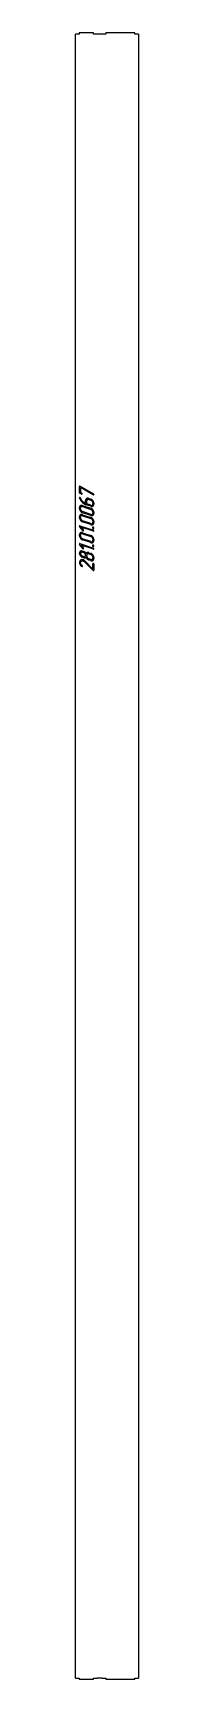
# Model space of a CAD drawing. Header units: millimetres. Extents: x 56 to 143, y 141 to 2420.
import ezdxf

# ---------------------------------------------------------------- set-up
doc = ezdxf.new("R2010")
doc.units = ezdxf.units.MM
doc.linetypes.add('K5LT_BASIC', pattern=[0])
doc.layers.add('Engraving', color=7, linetype='Continuous')

msp = doc.modelspace()

# ---------------------------------------------------------------- linework, layer by layer
at = {"color": 143, "linetype": 'K5LT_BASIC', "lineweight": 25, "true_color": 0x33acca}
for p, q in [((56.2, 142.7), (56.2, 2418.9)), ((61.2, 2418.9), (56.2, 2418.9)), ((61.2, 2420.4), (61.2, 2418.9)), ((81.2, 2420.4), (61.2, 2420.4)), ((81.2, 2418.9), (81.2, 2420.4)), ((86.2, 2418.9), (81.2, 2418.9)), ((93.2, 2418.9), (86.2, 2418.9)), ((98.2, 2418.9), (93.2, 2418.9)), ((138.2, 2420.4), (98.2, 2420.4)), ((98.2, 2420.4), (98.2, 2418.9)), ((138.2, 2418.9), (138.2, 2420.4)), ((143.2, 2418.9), (138.2, 2418.9)), ((143.2, 2418.9), (143.2, 142.7)), ((56.2, 142.7), (61.2, 142.7)), ((61.2, 142.7), (61.2, 141.2)), ((61.2, 141.2), (81.2, 141.2)), ((81.2, 142.7), (86.2, 142.7)), ((81.2, 141.2), (81.2, 142.7)), ((93.2, 142.7), (98.2, 142.7)), ((98.2, 142.7), (98.2, 141.2)), ((98.2, 141.2), (138.2, 141.2)), ((138.2, 142.7), (143.2, 142.7)), ((138.2, 141.2), (138.2, 142.7))]:
    msp.add_line(p, q, dxfattribs=at)
msp.add_open_spline([(93.2, 142.7), (92.9, 142.7), (92.3, 142.7), (91.5, 142.7), (90.6, 142.7), (89.7, 142.7), (88.8, 142.7), (87.9, 142.7), (87, 142.7), (86.5, 142.7), (86.2, 142.7)], degree=3, dxfattribs=at)
at = {"layer": 'Engraving', "color": 143, "linetype": 'K5LT_BASIC', "lineweight": 25, "true_color": 0x33acca}
for p, q in [((61.6, 1783.7), (61.6, 1792.2)), ((62.3, 1792.8), (62.5, 1792.7)), ((64.4, 1782), (62.3, 1782.8)), ((62.5, 1792.7), (81, 1782.1)), ((63, 1790.9), (63, 1783.9)), ((80.6, 1780.8), (63, 1790.9)), ((63, 1783.9), (64.4, 1783.5)), ((80.8, 1780.7), (80.6, 1780.8)), ((81.4, 1781.7), (81.5, 1781.2)), ((61.7, 1776.4), (61.6, 1776.7)), ((61.6, 1761.9), (61.6, 1763.3)), ((63, 1776.5), (63.1, 1776.2)), ((63, 1761.4), (63, 1762.8)), ((63.1, 1776.2), (63.2, 1775.8)), ((63.2, 1775.8), (63.5, 1775.1)), ((65.9, 1766.1), (77.2, 1762.3)), ((65.9, 1764.7), (77.2, 1760.8)), ((77.2, 1753.7), (65.9, 1757.6)), ((77.2, 1752.3), (65.9, 1756.2)), ((70.1, 1768.8), (70.1, 1773.1)), ((77.2, 1765), (70.9, 1767.1)), ((71.6, 1768.3), (71.6, 1772.6)), ((77.2, 1766.4), (71.6, 1768.3)), ((74.4, 1775.9), (77.2, 1774.9)), ((74.4, 1774.5), (77.2, 1773.5)), ((80.1, 1769.7), (80.1, 1768.3)), ((80.1, 1757), (80.1, 1755.6)), ((81.5, 1769.2), (81.5, 1767.8)), ((81.5, 1756.5), (81.5, 1755.1)), ((61.6, 1749.2), (61.6, 1750.6)), ((66.1, 1731.4), (61.8, 1737.1)), ((62.3, 1738.2), (80.8, 1731.9)), ((63, 1748.7), (63, 1750.1)), ((80.8, 1730.5), (64, 1736.2)), ((64, 1736.2), (67.1, 1732.1)), ((65.9, 1753.4), (77.2, 1749.6)), ((65.9, 1752), (77.2, 1748.1)), ((77.2, 1741), (65.9, 1744.9)), ((77.2, 1739.6), (65.9, 1743.5)), ((80.1, 1744.3), (80.1, 1742.9)), ((81.5, 1743.8), (81.5, 1742.4)), ((61.6, 1724.3), (61.6, 1725.7)), ((66.1, 1706.6), (61.8, 1712.3)), ((62.3, 1713.3), (80.8, 1707)), ((63, 1723.8), (63, 1725.2)), ((80.8, 1705.6), (64, 1711.3)), ((64, 1711.3), (67.1, 1707.2)), ((65.9, 1728.5), (77.2, 1724.7)), ((65.9, 1727.1), (77.2, 1723.3)), ((77.2, 1716.1), (65.9, 1720)), ((77.2, 1714.7), (65.9, 1718.6)), ((80.1, 1719.4), (80.1, 1718)), ((81.5, 1719), (81.5, 1717.5)), ((61.6, 1699.7), (61.6, 1700.1)), ((61.7, 1699.2), (61.6, 1699.7)), ((61.9, 1698.4), (61.7, 1699.2)), ((64.2, 1703.2), (65, 1703.2)), ((65, 1703.2), (65.4, 1703.1)), ((65.4, 1703.1), (65.9, 1703)), ((67.3, 1693.9), (65.8, 1694.4)), ((65.9, 1703), (67.3, 1702.5)), ((65.9, 1701.5), (67.3, 1701)), ((67.3, 1695.4), (65.9, 1695.8)), ((68, 1688.5), (67.5, 1688.9)), ((68.6, 1688), (68, 1688.5)), ((80.4, 1676.2), (68.6, 1688)), ((69.4, 1688.9), (80.1, 1678.2)), ((71.6, 1696), (71.6, 1697.5)), ((74.4, 1700.8), (77.2, 1699.8)), ((74.4, 1699.3), (77.2, 1698.4)), ((77.2, 1691.3), (74.4, 1692.2)), ((77.2, 1689.8), (74.4, 1690.8)), ((80.1, 1694.6), (80.1, 1693.1)), ((81.5, 1694.1), (81.5, 1692.7)), ((65.2, 1681.5), (65, 1681.6)), ((80.1, 1678.2), (80.1, 1685.4)), ((81.5, 1684.9), (81.5, 1676.4))]:
    msp.add_line(p, q, dxfattribs=at)
for points in [[(61.8, 1792.7), (61.6, 1792.6), (61.6, 1792.2)], [(61.6, 1783.7), (61.6, 1783), (62.3, 1782.8)], [(62.3, 1792.8), (62, 1792.9), (61.8, 1792.7)], [(65, 1783.1), (64.8, 1783.3), (64.4, 1783.5)], [(64.4, 1782), (64.8, 1781.9), (65, 1782.1)], [(65.2, 1782.5), (65.2, 1782.8), (65, 1783.1)], [(65, 1782.1), (65.2, 1782.4), (65.2, 1782.5)], [(80.8, 1780.7), (81.2, 1780.6), (81.3, 1780.8)], [(81.4, 1781.7), (81.1, 1782), (81, 1782.1)], [(81.3, 1780.8), (81.5, 1781), (81.5, 1781.2)], [(61.8, 1777.1), (61.6, 1777), (61.6, 1776.7)], [(62.9, 1765.9), (61.6, 1765), (61.6, 1763.3)], [(61.6, 1761.9), (61.6, 1760.1), (62.9, 1758.4)], [(61.7, 1776.4), (62.8, 1773.1), (65.5, 1770.5)], [(62.3, 1777.2), (62.1, 1777.3), (61.8, 1777.1)], [(62.7, 1776.9), (62.5, 1777.1), (62.3, 1777.2)], [(63, 1776.5), (62.8, 1776.8), (62.7, 1776.9)], [(65.9, 1766.1), (64.1, 1766.7), (62.9, 1765.9)], [(62.9, 1758.4), (64.2, 1756.7), (65.9, 1756.2)], [(63.9, 1764.5), (63, 1764), (63, 1762.8)], [(63, 1761.4), (63, 1760.2), (63.9, 1759.1)], [(64.3, 1773.8), (63.9, 1774.4), (63.5, 1775.1)], [(65.9, 1764.7), (64.7, 1765.1), (63.9, 1764.5)], [(63.9, 1759.1), (64.7, 1758), (65.9, 1757.6)], [(66.2, 1771.4), (65, 1772.7), (64.3, 1773.8)], [(65.5, 1770.5), (68, 1768.1), (70.9, 1767.1)], [(68.2, 1769.9), (67.1, 1770.6), (66.2, 1771.4)], [(70.1, 1768.8), (69.2, 1769.1), (68.2, 1769.9)], [(71.4, 1775.7), (70.1, 1774.9), (70.1, 1773.1)], [(74.4, 1775.9), (72.6, 1776.5), (71.4, 1775.7)], [(72.4, 1774.3), (71.6, 1773.8), (71.6, 1772.6)], [(74.4, 1774.5), (73.2, 1774.9), (72.4, 1774.3)], [(80.3, 1772.7), (79, 1774.3), (77.2, 1774.9)], [(79.3, 1772), (78.4, 1773.1), (77.2, 1773.5)], [(77.2, 1766.4), (78.4, 1766), (79.2, 1766.6)], [(77.2, 1765), (79, 1764.4), (80.3, 1765.3)], [(80.3, 1760), (79, 1761.7), (77.2, 1762.3)], [(79.3, 1759.3), (78.5, 1760.4), (77.2, 1760.8)], [(79.2, 1766.6), (80.1, 1767.2), (80.1, 1768.3)], [(79.2, 1753.9), (80.1, 1754.5), (80.1, 1755.6)], [(80.1, 1769.7), (80.1, 1770.9), (79.3, 1772)], [(80.1, 1757), (80.1, 1758.2), (79.3, 1759.3)], [(81.5, 1769.2), (81.5, 1771), (80.3, 1772.7)], [(80.3, 1765.3), (81.5, 1766.2), (81.5, 1767.8)], [(81.5, 1756.5), (81.5, 1758.3), (80.3, 1760)], [(80.3, 1752.6), (81.5, 1753.5), (81.5, 1755.1)], [(62.9, 1753.2), (61.6, 1752.3), (61.6, 1750.6)], [(61.6, 1749.2), (61.6, 1747.4), (62.9, 1745.7)], [(61.8, 1738.1), (61.6, 1738), (61.6, 1737.7)], [(61.6, 1737.7), (61.6, 1737.4), (61.8, 1737.1)], [(62.3, 1738.2), (62, 1738.3), (61.8, 1738.1)], [(65.9, 1753.4), (64.1, 1754), (62.9, 1753.2)], [(62.9, 1745.7), (64.2, 1744), (65.9, 1743.5)], [(63.9, 1751.8), (63, 1751.3), (63, 1750.1)], [(63, 1748.7), (63, 1747.5), (63.9, 1746.4)], [(65.9, 1752), (64.7, 1752.4), (63.9, 1751.8)], [(63.9, 1746.4), (64.7, 1745.3), (65.9, 1744.9)], [(77.2, 1753.7), (78.4, 1753.3), (79.2, 1753.9)], [(77.2, 1752.3), (79, 1751.7), (80.3, 1752.6)], [(80.3, 1747.3), (79, 1749), (77.2, 1749.6)], [(79.3, 1746.6), (78.5, 1747.7), (77.2, 1748.1)], [(77.2, 1741), (78.4, 1740.6), (79.2, 1741.2)], [(77.2, 1739.6), (79, 1739), (80.3, 1739.9)], [(79.2, 1741.2), (80.1, 1741.8), (80.1, 1742.9)], [(80.1, 1744.3), (80.1, 1745.5), (79.3, 1746.6)], [(79.7, 1736.1), (79.4, 1735.9), (79.4, 1735.5)], [(79.4, 1735.5), (79.4, 1735), (79.8, 1734.6)], [(80.4, 1736.2), (80.1, 1736.4), (79.7, 1736.1)], [(79.8, 1734.6), (80.2, 1734.2), (80.4, 1734.1)], [(81.5, 1743.8), (81.5, 1745.6), (80.3, 1747.3)], [(80.3, 1739.9), (81.5, 1740.8), (81.5, 1742.4)], [(81.2, 1735.7), (80.8, 1736.1), (80.4, 1736.2)], [(80.4, 1734.1), (80.9, 1733.9), (81.2, 1734.1)], [(81.5, 1734.8), (81.5, 1735.3), (81.2, 1735.7)], [(81.2, 1734.1), (81.5, 1734.3), (81.5, 1734.8)], [(62.9, 1728.3), (61.6, 1727.5), (61.6, 1725.7)], [(61.6, 1724.3), (61.6, 1722.5), (62.9, 1720.8)], [(61.8, 1713.3), (61.6, 1713.1), (61.6, 1712.8)], [(61.6, 1712.8), (61.6, 1712.5), (61.8, 1712.3)], [(62.3, 1713.3), (62, 1713.4), (61.8, 1713.3)], [(65.9, 1728.5), (64.1, 1729.1), (62.9, 1728.3)], [(62.9, 1720.8), (64.2, 1719.2), (65.9, 1718.6)], [(63.9, 1727), (63, 1726.4), (63, 1725.2)], [(63, 1723.8), (63, 1722.6), (63.9, 1721.5)], [(65.9, 1727.1), (64.7, 1727.5), (63.9, 1727)], [(63.9, 1721.5), (64.7, 1720.4), (65.9, 1720)], [(66.1, 1731.4), (66.5, 1731.1), (66.6, 1731.1)], [(66.6, 1731.1), (66.9, 1731), (67.1, 1731.1)], [(67.3, 1731.5), (67.3, 1731.8), (67.1, 1732.1)], [(67.1, 1731.1), (67.3, 1731.2), (67.3, 1731.5)], [(80.3, 1722.4), (79, 1724.1), (77.2, 1724.7)], [(79.3, 1721.7), (78.5, 1722.8), (77.2, 1723.3)], [(77.2, 1716.1), (78.4, 1715.7), (79.2, 1716.3)], [(77.2, 1714.7), (79, 1714.1), (80.3, 1715)], [(79.2, 1716.3), (80.1, 1716.9), (80.1, 1718)], [(80.1, 1719.4), (80.1, 1720.6), (79.3, 1721.7)], [(79.7, 1711.3), (79.4, 1711), (79.4, 1710.6)], [(79.4, 1710.6), (79.4, 1710.1), (79.8, 1709.7)], [(80.4, 1711.3), (80.1, 1711.5), (79.7, 1711.3)], [(79.8, 1709.7), (80.2, 1709.3), (80.4, 1709.2)], [(81.5, 1719), (81.5, 1720.7), (80.3, 1722.4)], [(80.3, 1715), (81.5, 1715.9), (81.5, 1717.5)], [(81.2, 1710.8), (80.8, 1711.2), (80.4, 1711.3)], [(81.3, 1731.5), (81.1, 1731.8), (80.8, 1731.9)], [(80.8, 1730.5), (81.2, 1730.3), (81.3, 1730.5)], [(81.5, 1709.9), (81.5, 1710.4), (81.2, 1710.8)], [(81.2, 1709.2), (81.5, 1709.4), (81.5, 1709.9)], [(81.5, 1730.9), (81.5, 1731.3), (81.3, 1731.5)], [(81.3, 1730.5), (81.5, 1730.8), (81.5, 1730.9)], [(62.8, 1702.7), (61.6, 1701.9), (61.6, 1700.1)], [(63, 1690.4), (61.6, 1689.2), (61.6, 1687.2)], [(61.6, 1687.2), (61.6, 1685.7), (62.4, 1684.3)], [(61.9, 1698.4), (62.2, 1697.5), (62.8, 1696.7)], [(64.2, 1703.2), (63.4, 1703.2), (62.8, 1702.7)], [(62.8, 1696.7), (64.2, 1695), (65.8, 1694.4)], [(63.9, 1701.4), (63, 1700.8), (63, 1699.7)], [(63, 1699.7), (63, 1698.5), (63.9, 1697.4)], [(66.5, 1690.9), (64.5, 1691.6), (63, 1690.4)], [(63.1, 1686.8), (63.1, 1687.5), (63.3, 1688.1)], [(63.6, 1684.8), (63.1, 1685.8), (63.1, 1686.8)], [(63.3, 1688.1), (63.6, 1688.7), (64.1, 1689.1)], [(65.9, 1701.5), (64.7, 1701.9), (63.9, 1701.4)], [(63.9, 1697.4), (64.7, 1696.3), (65.9, 1695.8)], [(64.1, 1689.1), (65.1, 1689.9), (66.5, 1689.4)], [(66.1, 1706.6), (66.5, 1706.2), (66.6, 1706.2)], [(67.9, 1690.2), (67.2, 1690.6), (66.5, 1690.9)], [(66.5, 1689.4), (67, 1689.2), (67.5, 1688.9)], [(66.6, 1706.2), (66.9, 1706.1), (67.1, 1706.2)], [(67.3, 1706.7), (67.3, 1706.9), (67.1, 1707.2)], [(67.1, 1706.2), (67.3, 1706.4), (67.3, 1706.7)], [(69.2, 1701.4), (68.3, 1702.1), (67.3, 1702.5)], [(69.3, 1699.5), (68.5, 1700.6), (67.3, 1701)], [(67.3, 1695.4), (68.5, 1695), (69.3, 1695.5)], [(67.3, 1693.9), (68.3, 1693.6), (69.2, 1693.7)], [(69.4, 1688.9), (68.5, 1689.7), (67.9, 1690.2)], [(70.6, 1699.8), (70, 1700.8), (69.2, 1701.4)], [(69.2, 1693.7), (70, 1693.9), (70.6, 1694.4)], [(70.1, 1697.2), (70.1, 1698.4), (69.3, 1699.5)], [(69.3, 1695.5), (70.1, 1696), (70.1, 1697.2)], [(72.1, 1700.9), (71.1, 1700.6), (70.6, 1699.8)], [(70.6, 1694.4), (71.3, 1693.1), (72.3, 1692.1)], [(72.4, 1699.2), (71.6, 1698.7), (71.6, 1697.5)], [(71.6, 1696), (71.6, 1694.9), (72.4, 1693.7)], [(74.4, 1700.8), (73.2, 1701.2), (72.1, 1700.9)], [(72.3, 1692.1), (73.3, 1691.2), (74.4, 1690.8)], [(74.4, 1699.3), (73.2, 1699.7), (72.4, 1699.2)], [(72.4, 1693.7), (73.2, 1692.6), (74.4, 1692.2)], [(80.3, 1697.5), (79, 1699.2), (77.2, 1699.8)], [(79.3, 1696.9), (78.4, 1698), (77.2, 1698.4)], [(77.2, 1691.3), (78.4, 1690.9), (79.2, 1691.5)], [(77.2, 1689.8), (79, 1689.2), (80.3, 1690.1)], [(79.2, 1691.5), (80.1, 1692), (80.1, 1693.1)], [(80.1, 1694.6), (80.1, 1695.8), (79.3, 1696.9)], [(81.5, 1694.1), (81.5, 1695.9), (80.3, 1697.5)], [(80.3, 1690.1), (81.5, 1691), (81.5, 1692.7)], [(80.4, 1709.2), (80.9, 1709.1), (81.2, 1709.2)], [(81.3, 1706.6), (81.1, 1706.9), (80.8, 1707)], [(80.8, 1705.6), (81.2, 1705.5), (81.3, 1705.6)], [(81.5, 1706.1), (81.5, 1706.4), (81.3, 1706.6)], [(81.3, 1705.6), (81.5, 1705.9), (81.5, 1706.1)], [(62.4, 1684.3), (63.2, 1682.8), (65, 1681.6)], [(65.5, 1682.8), (64.1, 1683.7), (63.6, 1684.8)], [(65.2, 1681.5), (65.5, 1681.4), (65.7, 1681.5)], [(65.8, 1682.4), (65.7, 1682.6), (65.5, 1682.8)], [(65.7, 1681.5), (65.9, 1681.7), (65.9, 1682)], [(65.9, 1682), (65.9, 1682.2), (65.8, 1682.4)], [(80.3, 1685.8), (80.1, 1685.6), (80.1, 1685.4)], [(80.8, 1685.9), (80.5, 1685.9), (80.3, 1685.8)], [(80.4, 1676.2), (80.5, 1676), (80.7, 1676)], [(80.7, 1676), (81, 1675.9), (81.3, 1676)], [(81.3, 1685.5), (81.1, 1685.8), (80.8, 1685.9)], [(81.5, 1684.9), (81.5, 1685.2), (81.3, 1685.5)], [(81.3, 1676), (81.5, 1676.2), (81.5, 1676.4)]]:
    msp.add_open_spline(points, degree=2, dxfattribs=at)

doc.saveas('drawing.dxf')
